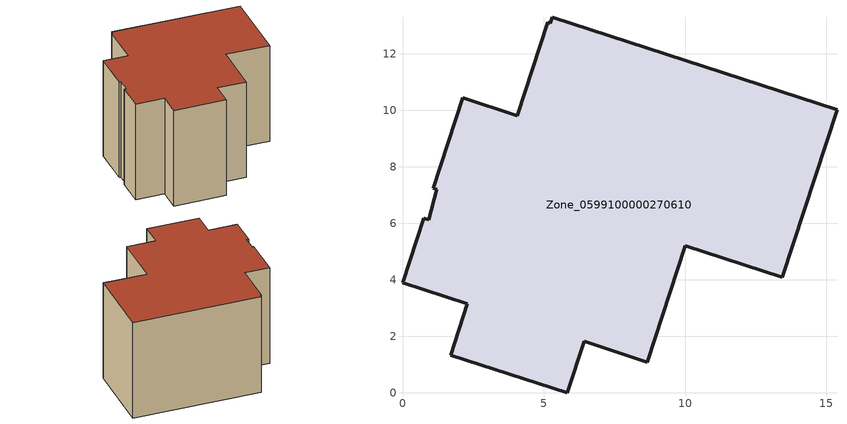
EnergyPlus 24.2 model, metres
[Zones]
Zone_0599100000270610
 floor ground (C_G): 4.07,9.81 5.14,13.11 5.22,13.08 5.31,13.3 15.38,10.02 13.45,4.09 10.02,5.21 8.67,1.08 6.43,1.82 5.83,0 1.7,1.34 2.29,3.16 0,3.9 0.74,6.19 0.94,6.12 1.22,7.2 1.09,7.25 2.13,10.44 z0
 wall outside (C_F): 13.45,4.09 15.38,10.02 5.31,13.3 5.22,13.08 5.14,13.11 4.07,9.81 2.13,10.44 1.09,7.25 1.22,7.2 0.94,6.12 0.74,6.19 0,3.9 2.29,3.16 1.7,1.34 5.83,0 6.43,1.82 8.67,1.08 10.02,5.21 13.45,4.09 z0:8.62
 roof outside (C_R): 5.14,13.11 4.07,9.81 2.13,10.44 1.09,7.25 1.22,7.2 0.94,6.12 0.74,6.19 0,3.9 2.29,3.16 1.7,1.34 5.83,0 6.43,1.82 8.67,1.08 10.02,5.21 13.45,4.09 15.38,10.02 5.31,13.3 5.22,13.08 z8.62
[BUILDING]
Pand.0599100000270610: North Axis=0; Terrain=City; Loads Convergence Tolerance Value=0.04; Temperature Convergence Tolerance Value=0.4; Solar Distribution=FullExterior; Maximum Number of Warmup Days=25; Minimum Number of Warmup Days=1
[Site:Location]
Rotterdam.The.Hague.AP_ZH_NLD Design_Conditions: Latitude=51.96; Longitude=4.45; Time Zone=1; Elevation=-4.5
[SITE:GROUNDTEMPERATURE:BUILDINGSURFACE]
18, 18, 18, 18, 18, 18, 18, 18, 18, 18, 18, 18
[MATERIAL] Thermal Absorptance=0.9; Solar Absorptance=0.7; Visible Absorptance=0.7
Name | Roughness | Thickness | Conductivity | Density | Specific Heat
G.D.1965 | MediumSmooth | 0.15 | 1 | 540 | 1210
F.D.1965 | Rough | 0.3 | 0.857143 | 1920 | 840
R.D.1965 | MediumRough | 0.2 | 0.08 | 1500 | 1000
[CONSTRUCTION]
C_G: G.D.1965
C_F: F.D.1965
C_R: R.D.1965
[ZONE]
Zone_0599100000270610: Type=1; Multiplier=1; Ceiling Height=Autocalculate; Volume=Autocalculate; Floor Area=autocalculate; Part of Total Floor Area=Yes
[ZONEINFILTRATION:DESIGNFLOWRATE]
Infil_Zone_0599100000270610: Zone or ZoneList or Space or SpaceList=Zone_0599100000270610; Schedule=AlwaysOn; Design Flow Rate Calculation Method=Flow/Area; Flow Rate per Floor Area=0.0042; Constant Term Coefficient=1; Temperature Term Coefficient=0; Velocity Term Coefficient=0; Velocity Squared Term Coefficient=0
[HVACTEMPLATE:ZONE:IDEALLOADSAIRSYSTEM]
Zone_0599100000270610: Maximum Heating Supply Air Temperature=50; Minimum Cooling Supply Air Temperature=13; Maximum Heating Supply Air Humidity Ratio=0.0156; Minimum Cooling Supply Air Humidity Ratio=0.0077; Heating Limit=NoLimit; Cooling Limit=NoLimit; Dehumidification Control Type=ConstantSensibleHeatRatio; Cooling Sensible Heat Ratio=0.7; Dehumidification Setpoint=60; Humidification Control Type=None; Humidification Setpoint=30; Outdoor Air Method=None; Outdoor Air Flow Rate per Person=0.00944; Outdoor Air Flow Rate per Zone Floor Area=0; Outdoor Air Flow Rate per Zone=0; Demand Controlled Ventilation Type=None; Outdoor Air Economizer Type=NoEconomizer; Heat Recovery Type=None; Sensible Heat Recovery Effectiveness=0.7; Latent Heat Recovery Effectiveness=0.65
[ZONECONTROL:THERMOSTAT]
ThermostatControl_Zone_0599100000270610: Zone or ZoneList=Zone_0599100000270610; Control Type Schedule=DualSetpointControlType; Control 1=Thermostat_Zone_0599100000270610; Temperature Difference Between Cutout And Setpoint=0
[THERMOSTATSETPOINT:DUALSETPOINT]
Thermostat_Zone_0599100000270610: Heating Setpoint Temperature Schedule=HeatingSetpoint_Zone_0599100000270610; Cooling Setpoint Temperature Schedule=CoolingSetpoint_Zone_0599100000270610
[SCHEDULE:COMPACT]
HeatingSetpoint_Zone_0599100000270610: Through: 12/31, For: AllDays, Until: 24:00, 21
CoolingSetpoint_Zone_0599100000270610: Through: 12/31, For: AllDays, Until: 24:00, 24
DualSetpointControlType: Through: 12/31, For: AllDays, Until: 24:00, 4
AlwaysOn: Through: 12/31, For: AllDays, Until: 24:00, 1
